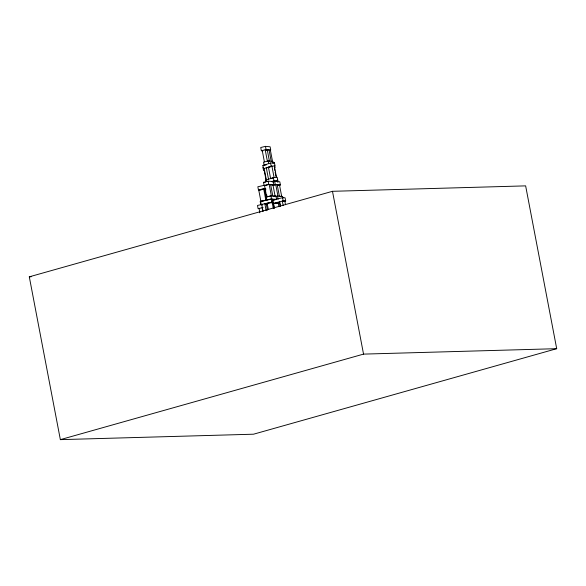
<?xml version="1.0" encoding="UTF-8"?>
<svg xmlns="http://www.w3.org/2000/svg" width="586" height="586" viewBox="0 0 586 586"><rect width="100%" height="100%" fill="white"/><g stroke="black" fill="none" stroke-linecap="round" stroke-linejoin="round"><path stroke-width="0.88" d="M262.909 165.486L270.578 162.996L274.438 162.688L275.046 165.904L271.186 166.204L263.517 168.702L262.909 165.486L264.454 165.369M272.732 163.245L274.438 162.688M270.637 178.693L268.461 167.274L271.911 166.153L274.094 177.573L271.501 178.415M273.581 181.924L277.837 180.539L277.229 177.324L273.369 177.631L265.7 180.122L266.007 181.726M271.421 181.675L273.977 180.84L277.837 180.539M29.3 276.826L332.482 191.307L525.642 185.872L556.7 348.685L253.518 434.204L60.358 439.639L29.3 276.826L31.124 276.775M60.358 439.639L363.54 354.112L556.7 348.685M272.497 200.251L282.562 197.672L285.074 197.76L285.682 200.969L284.005 201.401M272.805 201.855L273.113 203.459L283.177 200.888L285.682 200.969M280.35 205.884L279.676 202.368L273.581 203.481L274.416 207.869M275.149 203.532L279.676 202.368M277.295 203.115L279.815 202.47M273.83 184.707L268.754 184.4L264.11 185.55L263.495 182.334L268.146 181.184L273.223 181.499L273.83 184.707L272.285 185.095M272.402 182.026L274.731 181.448L279.8 181.763L280.416 184.971L278.094 185.55M272.241 185.432L275.339 184.663L280.416 184.971M272.673 185.454L275.772 184.685L277.947 196.112L275.625 196.691M270.937 195.819L266.286 196.969L266.901 200.185L271.552 199.035L276.621 199.343L276.013 196.134L270.937 195.819L271.552 199.035M274.46 196.515L276.013 196.134M275.2 196.662L277.522 196.083L282.599 196.398L282.899 198.002M273.523 200.112L276.621 199.343M261.349 150.719L266.088 149.577L270.725 149.994L270.117 146.778L265.473 146.361L260.733 147.511L261.349 150.719L262.894 150.866M265.802 150.338L267.289 149.979L269.465 161.399L267.377 161.216L265.194 149.789L267.289 149.979M266.659 150.412L269.033 149.84L271.208 161.267M273.215 163.025L272.908 161.414L268.263 160.996L263.524 162.146L264.14 165.355L266.505 164.783M261.612 204.521L257.503 205.452L258.111 208.667L263.048 207.547M264.63 185.242L257.847 186.766L258.455 189.974L265.238 188.45M266.806 200.551L264.63 189.124L263.7 188.919L258.741 190.04L260.916 201.459M259.671 190.245L261.319 189.871M262.975 189.498L264.63 189.124M263.341 189.542L265.883 188.97M266.571 200.068L260.638 201.401L261.1 203.811M261.744 201.276L265.876 200.346L263.7 188.919M266.132 204.177L267.824 203.796M260.799 204.609L271.845 202.141L273.288 202.478L272.68 199.262L271.23 198.925L260.184 201.394L260.799 204.609L262.242 204.946M268.315 209.466L267.143 203.313L272.116 202.199L273.288 208.352M270.534 202.968L273.017 202.412L274.189 208.565M265.641 204.184L269.04 203.43M268.461 167.274L270.073 167.149M268.637 167.603L266.322 167.786L268.505 179.213M273.113 203.459L275.618 203.547M263.495 182.334L265.187 182.444M277.259 185.051L279.544 185.191L281.727 196.61L279.441 196.471L277.2 184.773M270.681 184.788L272.959 184.927L275.142 196.347L273.618 196.251M267.143 203.313L268.044 203.525M332.482 191.307L363.54 354.112M285.507 204.704L284.833 201.188L282.327 201.101L283.163 205.496M282.562 197.672L283.177 200.888M274.6 165.267L275.061 167.677M277.39 179.902L277.852 182.312M274.321 165.963L276.504 177.382M274.504 168.614L274.834 170.372M275.171 172.123L276.013 176.518M270.336 149.957L272.512 161.384M279.493 201.826L280.335 206.221M274.731 181.448L275.339 184.663M277.522 196.083L278.138 199.299M270.578 162.996L271.186 166.204M273.369 177.631L273.977 180.84M278.108 202.316L278.951 206.712M265.473 146.361L266.088 149.577M268.263 160.996L268.725 163.406M270.615 184.509L272.856 196.207M262.235 150.507L264.418 161.934M268.146 181.184L268.754 184.4M271.23 198.925L271.845 202.141M264.169 168.49L266.344 179.909M264.176 170.262L266.352 181.682M262.916 167.259L263.532 170.475M265.451 188.406L265.788 190.164M266.623 194.552L266.96 196.31M267.458 210.191L266.278 204.045L264.835 203.708L266.176 210.733M261.73 204.397L263.07 211.429M262.125 207.759L262.792 211.275M259.041 208.455L259.876 212.85M269.186 184.422L264.535 185.579L266.718 196.999L271.362 195.849L269.186 184.422"/></g></svg>
